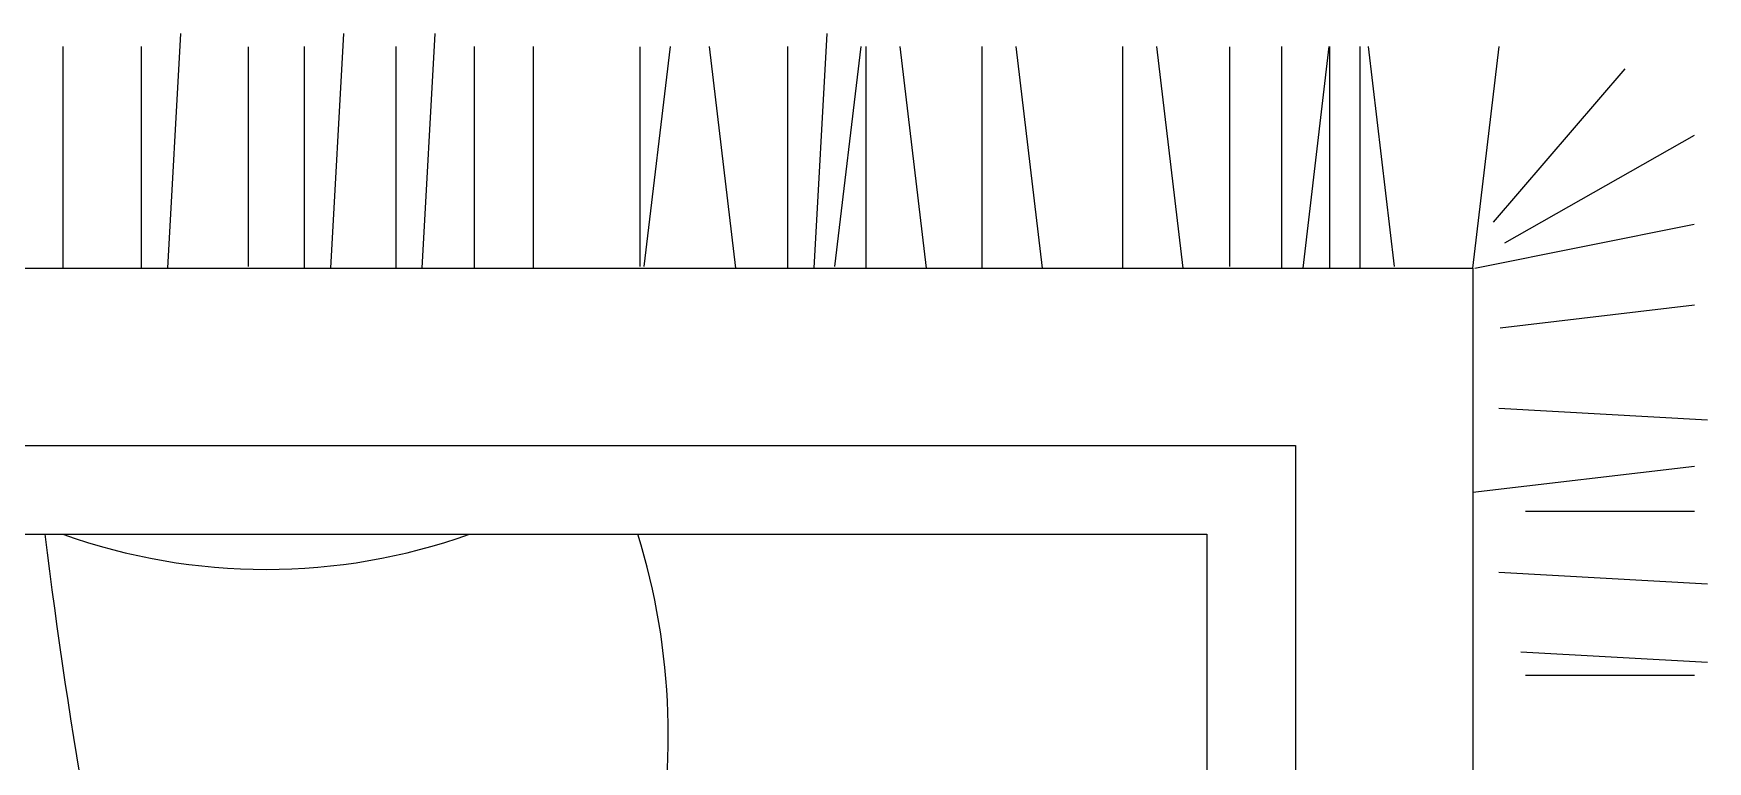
# Model space of a CAD drawing. Header units: millimetres. Extents: x -37 to 8970, y -2 to 4773.
# Drawn here: x 8317 to 8970, y 1408 to 1692 of the extents above; entities that cross this region are included whole.
import ezdxf

# ---------------------------------------------------------------- set-up
doc = ezdxf.new("R2010")
doc.units = ezdxf.units.MM

msp = doc.modelspace()

# ---------------------------------------------------------------- linework, layer by layer
at = {"color": 18, "true_color": 0x000000}
for p, q in [((8369.81, 1600.71), (8374.91, 1692.18)), ((8433.37, 1600.71), (8438.46, 1692.18)), ((8469.01, 1600.71), (8474.11, 1692.18)), ((8621.79, 1600.71), (8626.88, 1692.18)), ((8329.08, 1600.71), (8329.08, 1687.1)), ((8359.63, 1600.71), (8359.63, 1687.1)), ((8401.28, 1601.42), (8401.28, 1686.95)), ((8423.18, 1600.71), (8423.18, 1687.1)), ((8458.83, 1600.71), (8458.83, 1687.1)), ((8489.38, 1600.71), (8489.38, 1687.1)), ((8512.4, 1600.71), (8512.4, 1687.1)), ((8554.05, 1601.42), (8554.05, 1686.95)), ((8555.59, 1601.42), (8565.77, 1687.1)), ((8591.24, 1600.71), (8581.05, 1687.1)), ((8611.6, 1600.71), (8611.6, 1687.1)), ((8629.93, 1601.42), (8640.11, 1687.1)), ((8642.15, 1600.71), (8642.15, 1687.1)), ((8665.57, 1600.71), (8655.39, 1687.1)), ((8687.38, 1600.71), (8687.38, 1687.1)), ((8710.8, 1600.71), (8700.62, 1687.1)), ((8742.24, 1600.71), (8742.24, 1687.1)), ((8765.66, 1600.71), (8755.48, 1687.1)), ((8783.88, 1601.42), (8783.88, 1686.95)), ((8804.1, 1600.71), (8804.1, 1687.1)), ((8812.45, 1600.71), (8822.63, 1687.1)), ((8822.91, 1600.71), (8822.91, 1687.1)), ((8834.65, 1600.71), (8834.65, 1687.1)), ((8848.09, 1601.42), (8837.91, 1687.1)), ((8878.65, 1600.71), (8888.84, 1687.1)), ((8886.67, 1618.66), (8938, 1678.41)), ((8891.13, 1610.63), (8965.04, 1652.59)), ((8879.36, 1600.71), (8964.89, 1617.84)), ((7334.96, 1600.71), (8878.65, 1600.71)), ((8878.65, 1600.71), (8878.65, 129.97)), ((8889.32, 1577.39), (8965.04, 1586.38)), ((8888.74, 1546.17), (8970.12, 1541.64)), ((7404.08, 1531.59), (8809.53, 1531.59)), ((8809.53, 1531.59), (8809.53, 199.09)), ((8878.65, 1513.37), (8965.04, 1523.56)), ((8899.22, 1506), (8965.04, 1506)), ((7438.64, 1497.03), (8774.97, 1497.03)), ((8774.97, 1497.03), (8774.97, 233.65)), ((8888.74, 1482.26), (8970.12, 1477.72)), ((8897.4, 1451.22), (8970.12, 1447.17)), ((8899.22, 1442.08), (8965.04, 1442.08))]:
    msp.add_line(p, q, dxfattribs=at)
for centre, major_axis, start_param, end_param in [((10700.36, 1793.05), (1694.83, 1694.83), 2.480016, 2.577096), ((8408.18, 1718.78), (-166.52, 166.52), 2.01288, 2.699509), ((8300.86, 1418.95), (186.73, 186.73), 5.262713, 5.797943)]:
    msp.add_ellipse(centre, major_axis=major_axis, ratio=1, start_param=start_param, end_param=end_param, dxfattribs=at)

doc.saveas('drawing.dxf')
